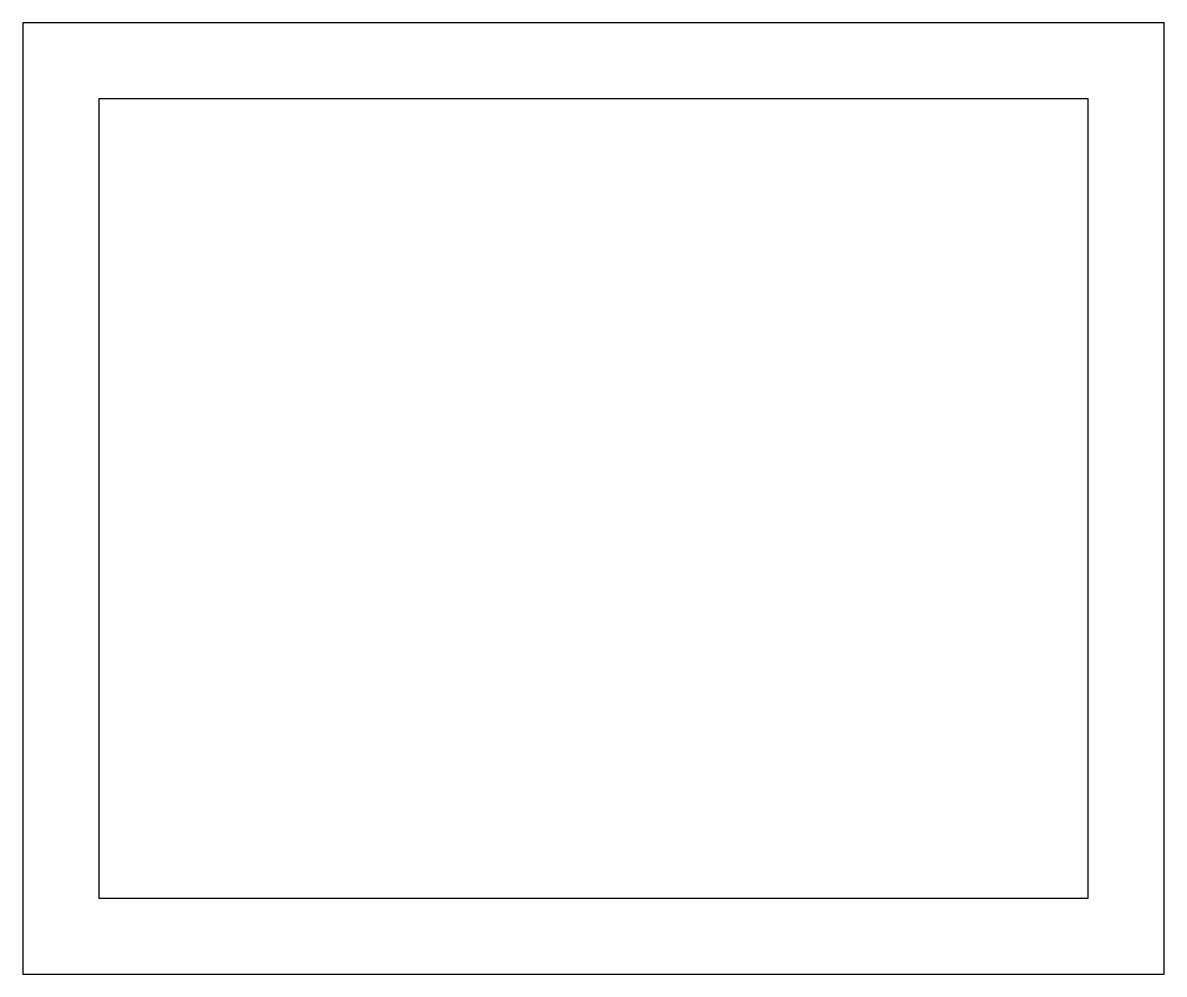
# Model space of a CAD drawing. Header units: metres. Extents: x 0 to 6000, y 0 to 5000.
import ezdxf

# ---------------------------------------------------------------- set-up
doc = ezdxf.new("R2010")
doc.units = ezdxf.units.M
doc.layers.add('WALLS', color=7, linetype='Continuous')

msp = doc.modelspace()

# ---------------------------------------------------------------- linework, layer by layer
at = {"layer": 'WALLS'}
for p, q in [((6000, 5000), (0, 5000)), ((0, 5000), (0, 0)), ((6000, 0), (6000, 5000)), ((5600, 4600), (400, 4600)), ((400, 4600), (400, 400)), ((5600, 400), (5600, 4600)), ((400, 400), (5600, 400)), ((0, 0), (6000, 0))]:
    msp.add_line(p, q, dxfattribs=at)

doc.saveas('drawing.dxf')
